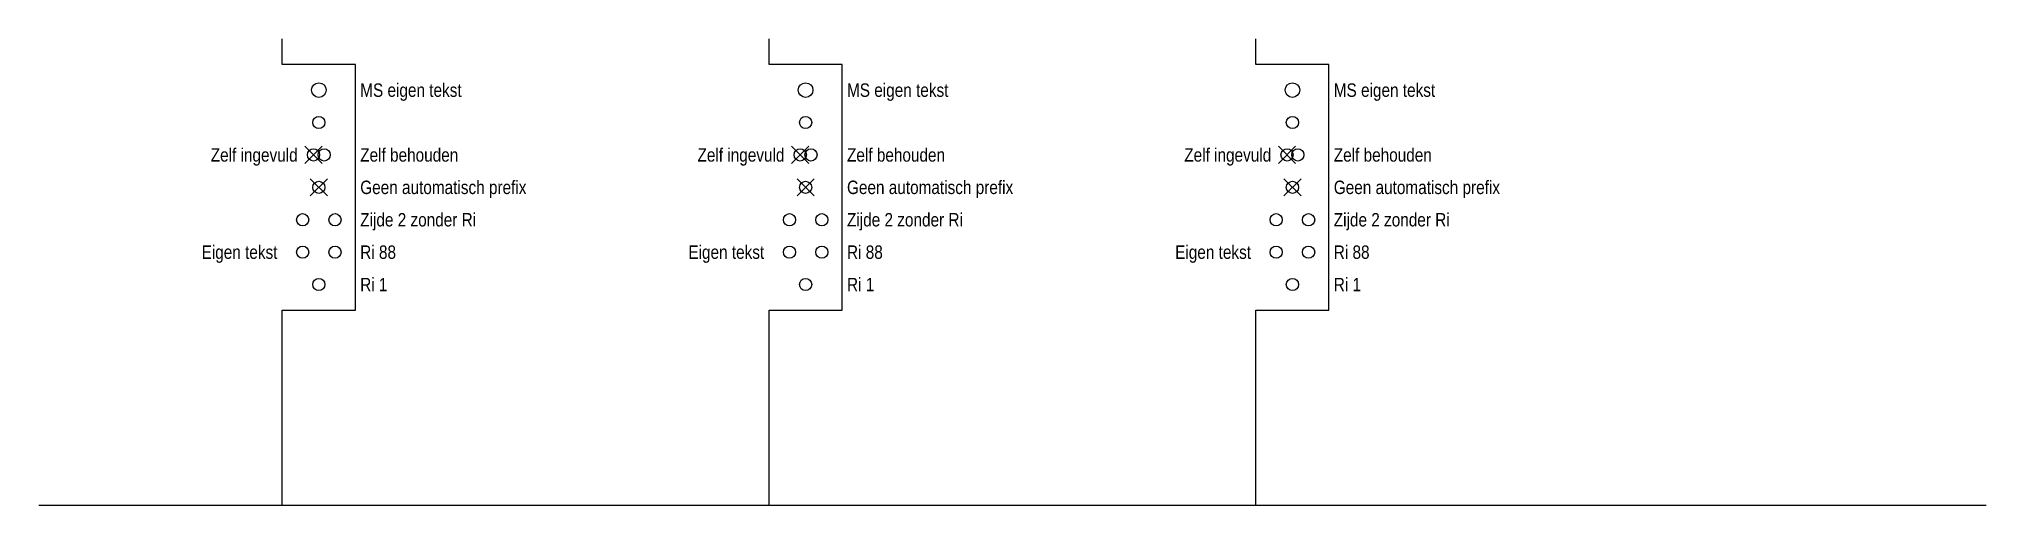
# Model space of a CAD drawing. Header units: millimetres. Extents: x 0 to 80, y 0 to 19.1.
import ezdxf
from ezdxf.enums import TextEntityAlignment as Align

# ---------------------------------------------------------------- set-up
doc = ezdxf.new("R2010")
doc.units = ezdxf.units.MM
doc.set_wipeout_variables(frame=1)
doc.linetypes.add('DASHDOT', pattern=[25.4, 12.7, -6.35, 0, -6.35])
doc.linetypes.add('DASHED', pattern=[19.05, 12.7, -6.35])
for name, color, linetype in [('01 - Bestaande kabel', 125, 'DASHED'), ('01-Te Rooien Kabel', 160, 'DASHDOT'), ('Aansluiting LS K01', 4, 'Continuous'), ('Aansluiting LS K05', 6, 'Continuous'), ('Aansluiting LS K10', 1, 'Continuous'), ('Aansluiting LS K12', 201, 'Continuous'), ('E_LV_CROSS_SECTION', 5, 'Continuous'), ('Mantelbuis', 6, 'Continuous')]:
    doc.layers.add(name, color=color, linetype=linetype)
doc.layers.add('MS Nieuw', color=18, linetype='Continuous', true_color=0x000000)
doc.styles.add('TECHBASE_ARIAL_NOVA_LIGHT', font='ArialNova-Light.ttf')

# ---------------------------------------------------------------- blocks, each defined once
blk = doc.blocks.new('KabelGeul_20261014_114327_5')
blk.add_wipeout([(0, -1.05), (0, 11.13), (3, 11.13), (3, -1.05)]).dxf.layer = 'E_LV_CROSS_SECTION'
at = {"layer": '01 - Bestaande kabel', "linetype": 'Continuous'}
for centre in [(1.5, 7.7), (1.72, 6.37)]:
    blk.add_circle(centre, 0.25, dxfattribs=at)
at = {"layer": '01-Te Rooien Kabel', "linetype": 'Continuous'}
blk.add_circle((1.5, 5.04), 0.25, dxfattribs=at)
at = {"layer": 'Aansluiting LS K01', "linetype": 'Continuous'}
blk.add_circle((1.5, 1.05), 0.25, dxfattribs=at)
at = {"layer": 'Aansluiting LS K10', "linetype": 'Continuous'}
for centre in [(0.835, 2.38), (2.165, 2.38)]:
    blk.add_circle(centre, 0.25, dxfattribs=at)
at = {"layer": 'Aansluiting LS K12', "linetype": 'Continuous'}
for centre in [(0.835, 3.71), (2.165, 3.71)]:
    blk.add_circle(centre, 0.25, dxfattribs=at)
at = {"layer": 'MS Nieuw', "linetype": 'Continuous'}
blk.add_circle((1.5, 9.03), 0.3, dxfattribs=at)
for points in [[(3, 8.355), (8.11, 8.355), (8.11, 9.705), (3, 9.705)], [(-3.553, 5.695), (0.83, 5.695), (0.83, 7.045), (-3.553, 7.045)], [(-0.85, 3.035), (0, 3.035), (0, 4.385), (-0.85, 4.385)], [(-0.155, -0.876), (0.845, -0.876), (0.845, -0.126), (-0.155, -0.126)]]:
    blk.add_wipeout(points).dxf.layer = 'E_LV_CROSS_SECTION'
at = {"layer": '01-Te Rooien Kabel', "linetype": 'DASHDOT'}
for p, q in [((0.926, 6.724), (1.634, 6.016)), ((0.926, 6.016), (1.634, 6.724)), ((1.146, 5.394), (1.854, 4.686)), ((1.146, 4.686), (1.854, 5.394))]:
    blk.add_line(p, q, dxfattribs=at)
at = {"layer": '01-Te Rooien Kabel', "linetype": 'Continuous'}
blk.add_circle((1.28, 6.37), 0.25, dxfattribs=at)
at = {"layer": '01-Te Rooien Kabel', "style": 'TECHBASE_ARIAL_NOVA_LIGHT'}
blk.add_attdef('KABEL_03', text='', height=0.55, dxfattribs=at).set_placement((0.63, 6.37), align=Align.MIDDLE_RIGHT)
at = {"layer": 'E_LV_CROSS_SECTION', "style": 'TECHBASE_ARIAL_NOVA_LIGHT', "flags": 3}
for tag, p in [('VOLG_01', (3.2, 9.03)), ('TBTYPE_01', (3.2, 9.03)), ('TWEEZIJDIG_01', (3.2, 9.03)), ('COMBI_01', (3.2, 9.03)), ('COMBI2_01', (3.2, 9.03)), ('DUBBEL_01', (3.2, 9.03)), ('DRIE_01', (3.2, 9.03)), ('DUBBEL2_01', (3.2, 9.03)), ('DRIE2_01', (3.2, 9.03)), ('MANTEL_01', (3.2, 9.03)), ('TB_CODESWAP', (0, 0))]:
    blk.add_attdef(tag, text='', height=0.1, dxfattribs=at).set_placement(p, align=Align.MIDDLE_LEFT)
at = {"layer": 'Mantelbuis', "style": 'TECHBASE_ARIAL_NOVA_LIGHT'}
blk.add_attdef('MANTEL_SPEC', text='', height=0.55, dxfattribs=at).set_placement((0.195, -0.501), align=Align.MIDDLE_LEFT)
for points in [[(3, 7.025), (3.85, 7.025), (3.85, 8.375), (3, 8.375)], [(-3.847, 1.705), (0, 1.705), (0, 3.055), (-3.847, 3.055)]]:
    blk.add_wipeout(points).dxf.layer = 'E_LV_CROSS_SECTION'
at = {"layer": 'Aansluiting LS K05', "style": 'TECHBASE_ARIAL_NOVA_LIGHT'}
blk.add_attdef('KABEL_01', text='', height=0.55, dxfattribs=at).set_placement((3.2, 9.03), align=Align.MIDDLE_LEFT)
at = {"layer": 'Aansluiting LS K10', "style": 'TECHBASE_ARIAL_NOVA_LIGHT'}
blk.add_attdef('KABEL_06', text='', height=0.55, dxfattribs=at).set_placement((-0.2, 2.38), align=Align.MIDDLE_RIGHT)
at = {"layer": 'Aansluiting LS K12', "style": 'TECHBASE_ARIAL_NOVA_LIGHT'}
blk.add_attdef('KABEL_05', text='', height=0.55, dxfattribs=at).set_placement((-0.2, 3.71), align=Align.MIDDLE_RIGHT)
at = {"layer": 'E_LV_CROSS_SECTION', "style": 'TECHBASE_ARIAL_NOVA_LIGHT', "flags": 3}
for tag in ['VOLG_02', 'TBTYPE_02', 'TWEEZIJDIG_02', 'COMBI_02', 'COMBI2_02', 'DUBBEL_02', 'DRIE_02', 'DUBBEL2_02', 'DRIE2_02', 'MANTEL_02']:
    blk.add_attdef(tag, text='', height=0.1, dxfattribs=at).set_placement((3.2, 7.7), align=Align.MIDDLE_LEFT)
blk.add_wipeout([(3, 5.695), (7.946, 5.695), (7.946, 7.045), (3, 7.045)]).dxf.layer = 'E_LV_CROSS_SECTION'
at = {"layer": '01 - Bestaande kabel', "style": 'TECHBASE_ARIAL_NOVA_LIGHT'}
blk.add_attdef('KABEL_02', text='', height=0.55, dxfattribs=at).set_placement((3.2, 7.7), align=Align.MIDDLE_LEFT)
at = {"layer": 'E_LV_CROSS_SECTION', "style": 'TECHBASE_ARIAL_NOVA_LIGHT', "flags": 3}
for tag in ['VOLG_03', 'TBTYPE_03', 'TWEEZIJDIG_03', 'COMBI_03', 'COMBI2_03', 'DUBBEL_03', 'DRIE_03', 'DUBBEL2_03', 'DRIE2_03', 'MANTEL_03']:
    blk.add_attdef(tag, text='', height=0.1, dxfattribs=at).set_placement((3.2, 6.37), align=Align.MIDDLE_LEFT)
blk.add_wipeout([(3, 4.365), (11.282, 4.365), (11.282, 5.715), (3, 5.715)]).dxf.layer = 'E_LV_CROSS_SECTION'
at = {"layer": '01 - Bestaande kabel', "style": 'TECHBASE_ARIAL_NOVA_LIGHT'}
blk.add_attdef('BESTAAND_03', text='', height=0.55, dxfattribs=at).set_placement((3.2, 6.37), align=Align.MIDDLE_LEFT)
at = {"layer": 'E_LV_CROSS_SECTION', "style": 'TECHBASE_ARIAL_NOVA_LIGHT', "flags": 3}
for tag in ['VOLG_04', 'TBTYPE_04', 'TWEEZIJDIG_04', 'COMBI_04', 'COMBI2_04', 'DUBBEL_04', 'DRIE_04', 'DUBBEL2_04', 'DRIE2_04', 'MANTEL_04']:
    blk.add_attdef(tag, text='', height=0.1, dxfattribs=at).set_placement((3.2, 5.04), align=Align.MIDDLE_LEFT)
blk.add_wipeout([(3, 3.035), (8.751, 3.035), (8.751, 4.385), (3, 4.385)]).dxf.layer = 'E_LV_CROSS_SECTION'
at = {"layer": '01-Te Rooien Kabel', "style": 'TECHBASE_ARIAL_NOVA_LIGHT'}
blk.add_attdef('KABEL_04', text='', height=0.55, dxfattribs=at).set_placement((3.2, 5.04), align=Align.MIDDLE_LEFT)
at = {"layer": 'E_LV_CROSS_SECTION', "style": 'TECHBASE_ARIAL_NOVA_LIGHT', "flags": 3}
for tag in ['VOLG_05', 'TBTYPE_05', 'TWEEZIJDIG_05', 'COMBI_05', 'COMBI2_05', 'DUBBEL_05', 'DRIE_05', 'DUBBEL2_05', 'DRIE2_05', 'MANTEL_05']:
    blk.add_attdef(tag, text='', height=0.1, dxfattribs=at).set_placement((3.2, 3.71), align=Align.MIDDLE_LEFT)
blk.add_wipeout([(3, 1.705), (4.893, 1.705), (4.893, 3.055), (3, 3.055)]).dxf.layer = 'E_LV_CROSS_SECTION'
at = {"layer": 'Aansluiting LS K12', "style": 'TECHBASE_ARIAL_NOVA_LIGHT'}
blk.add_attdef('ZIJDE2_05', text='', height=0.55, dxfattribs=at).set_placement((3.2, 3.71), align=Align.MIDDLE_LEFT)
at = {"layer": 'E_LV_CROSS_SECTION', "style": 'TECHBASE_ARIAL_NOVA_LIGHT', "flags": 3}
for tag in ['VOLG_06', 'TBTYPE_06', 'TWEEZIJDIG_06', 'COMBI_06', 'COMBI2_06', 'DUBBEL_06', 'DRIE_06', 'DUBBEL2_06', 'DRIE2_06', 'MANTEL_06']:
    blk.add_attdef(tag, text='', height=0.1, dxfattribs=at).set_placement((3.2, 2.38), align=Align.MIDDLE_LEFT)
blk.add_wipeout([(3, 0.375), (4.349, 0.375), (4.349, 1.725), (3, 1.725)]).dxf.layer = 'E_LV_CROSS_SECTION'
at = {"layer": 'E_LV_CROSS_SECTION'}
blk.add_lwpolyline([(0, -8), (0, 0), (3, 0), (3, 10.08), (0, 10.08), (0, 11.13)], dxfattribs=at)
at = {"layer": 'Aansluiting LS K01', "style": 'TECHBASE_ARIAL_NOVA_LIGHT'}
blk.add_attdef('KABEL_07', text='', height=0.55, dxfattribs=at).set_placement((3.2, 1.05), align=Align.MIDDLE_LEFT)
at = {"layer": 'Aansluiting LS K10', "style": 'TECHBASE_ARIAL_NOVA_LIGHT'}
blk.add_attdef('ZIJDE2_06', text='', height=0.55, dxfattribs=at).set_placement((3.2, 2.38), align=Align.MIDDLE_LEFT)
at = {"layer": 'E_LV_CROSS_SECTION', "style": 'TECHBASE_ARIAL_NOVA_LIGHT', "flags": 3}
for tag in ['VOLG_07', 'TBTYPE_07', 'TWEEZIJDIG_07', 'COMBI_07', 'COMBI2_07', 'DUBBEL_07', 'DRIE_07', 'DUBBEL2_07', 'DRIE2_07', 'MANTEL_07']:
    blk.add_attdef(tag, text='', height=0.1, dxfattribs=at).set_placement((3.2, 1.05), align=Align.MIDDLE_LEFT)
blk = doc.blocks.new('KabelGeul_20261014_114326_2')
blk.add_wipeout([(0, -1.05), (0, 11.13), (3, 11.13), (3, -1.05)]).dxf.layer = 'E_LV_CROSS_SECTION'
at = {"layer": '01 - Bestaande kabel', "linetype": 'Continuous'}
for centre in [(1.5, 7.7), (1.72, 6.37)]:
    blk.add_circle(centre, 0.25, dxfattribs=at)
at = {"layer": '01-Te Rooien Kabel', "linetype": 'Continuous'}
blk.add_circle((1.5, 5.04), 0.25, dxfattribs=at)
at = {"layer": 'Aansluiting LS K01', "linetype": 'Continuous'}
blk.add_circle((1.5, 1.05), 0.25, dxfattribs=at)
at = {"layer": 'Aansluiting LS K10', "linetype": 'Continuous'}
for centre in [(0.835, 2.38), (2.165, 2.38)]:
    blk.add_circle(centre, 0.25, dxfattribs=at)
at = {"layer": 'Aansluiting LS K12', "linetype": 'Continuous'}
for centre in [(0.835, 3.71), (2.165, 3.71)]:
    blk.add_circle(centre, 0.25, dxfattribs=at)
at = {"layer": 'MS Nieuw', "linetype": 'Continuous'}
blk.add_circle((1.5, 9.03), 0.3, dxfattribs=at)
for points in [[(3, 8.355), (8.11, 8.355), (8.11, 9.705), (3, 9.705)], [(-3.553, 5.695), (0.83, 5.695), (0.83, 7.045), (-3.553, 7.045)], [(-0.85, 3.035), (0, 3.035), (0, 4.385), (-0.85, 4.385)], [(-0.155, -0.876), (0.845, -0.876), (0.845, -0.126), (-0.155, -0.126)]]:
    blk.add_wipeout(points).dxf.layer = 'E_LV_CROSS_SECTION'
at = {"layer": '01-Te Rooien Kabel', "linetype": 'DASHDOT'}
for p, q in [((0.926, 6.724), (1.634, 6.016)), ((0.926, 6.016), (1.634, 6.724)), ((1.146, 5.394), (1.854, 4.686)), ((1.146, 4.686), (1.854, 5.394))]:
    blk.add_line(p, q, dxfattribs=at)
at = {"layer": '01-Te Rooien Kabel', "linetype": 'Continuous'}
blk.add_circle((1.28, 6.37), 0.25, dxfattribs=at)
at = {"layer": '01-Te Rooien Kabel', "style": 'TECHBASE_ARIAL_NOVA_LIGHT'}
blk.add_attdef('KABEL_03', text='', height=0.55, dxfattribs=at).set_placement((0.63, 6.37), align=Align.MIDDLE_RIGHT)
at = {"layer": 'E_LV_CROSS_SECTION', "style": 'TECHBASE_ARIAL_NOVA_LIGHT', "flags": 3}
for tag, p in [('VOLG_01', (3.2, 9.03)), ('TBTYPE_01', (3.2, 9.03)), ('TWEEZIJDIG_01', (3.2, 9.03)), ('COMBI_01', (3.2, 9.03)), ('COMBI2_01', (3.2, 9.03)), ('DUBBEL_01', (3.2, 9.03)), ('DRIE_01', (3.2, 9.03)), ('DUBBEL2_01', (3.2, 9.03)), ('DRIE2_01', (3.2, 9.03)), ('MANTEL_01', (3.2, 9.03)), ('TB_CODESWAP', (0, 0))]:
    blk.add_attdef(tag, text='', height=0.1, dxfattribs=at).set_placement(p, align=Align.MIDDLE_LEFT)
at = {"layer": 'Mantelbuis', "style": 'TECHBASE_ARIAL_NOVA_LIGHT'}
blk.add_attdef('MANTEL_SPEC', text='', height=0.55, dxfattribs=at).set_placement((0.195, -0.501), align=Align.MIDDLE_LEFT)
for points in [[(3, 7.025), (3.85, 7.025), (3.85, 8.375), (3, 8.375)], [(-3.847, 1.705), (0, 1.705), (0, 3.055), (-3.847, 3.055)]]:
    blk.add_wipeout(points).dxf.layer = 'E_LV_CROSS_SECTION'
at = {"layer": 'Aansluiting LS K05', "style": 'TECHBASE_ARIAL_NOVA_LIGHT'}
blk.add_attdef('KABEL_01', text='', height=0.55, dxfattribs=at).set_placement((3.2, 9.03), align=Align.MIDDLE_LEFT)
at = {"layer": 'Aansluiting LS K10', "style": 'TECHBASE_ARIAL_NOVA_LIGHT'}
blk.add_attdef('KABEL_06', text='', height=0.55, dxfattribs=at).set_placement((-0.2, 2.38), align=Align.MIDDLE_RIGHT)
at = {"layer": 'Aansluiting LS K12', "style": 'TECHBASE_ARIAL_NOVA_LIGHT'}
blk.add_attdef('KABEL_05', text='', height=0.55, dxfattribs=at).set_placement((-0.2, 3.71), align=Align.MIDDLE_RIGHT)
at = {"layer": 'E_LV_CROSS_SECTION', "style": 'TECHBASE_ARIAL_NOVA_LIGHT', "flags": 3}
for tag in ['VOLG_02', 'TBTYPE_02', 'TWEEZIJDIG_02', 'COMBI_02', 'COMBI2_02', 'DUBBEL_02', 'DRIE_02', 'DUBBEL2_02', 'DRIE2_02', 'MANTEL_02']:
    blk.add_attdef(tag, text='', height=0.1, dxfattribs=at).set_placement((3.2, 7.7), align=Align.MIDDLE_LEFT)
blk.add_wipeout([(3, 5.695), (7.946, 5.695), (7.946, 7.045), (3, 7.045)]).dxf.layer = 'E_LV_CROSS_SECTION'
at = {"layer": '01 - Bestaande kabel', "style": 'TECHBASE_ARIAL_NOVA_LIGHT'}
blk.add_attdef('KABEL_02', text='', height=0.55, dxfattribs=at).set_placement((3.2, 7.7), align=Align.MIDDLE_LEFT)
at = {"layer": 'E_LV_CROSS_SECTION', "style": 'TECHBASE_ARIAL_NOVA_LIGHT', "flags": 3}
for tag in ['VOLG_03', 'TBTYPE_03', 'TWEEZIJDIG_03', 'COMBI_03', 'COMBI2_03', 'DUBBEL_03', 'DRIE_03', 'DUBBEL2_03', 'DRIE2_03', 'MANTEL_03']:
    blk.add_attdef(tag, text='', height=0.1, dxfattribs=at).set_placement((3.2, 6.37), align=Align.MIDDLE_LEFT)
blk.add_wipeout([(3, 4.365), (11.282, 4.365), (11.282, 5.715), (3, 5.715)]).dxf.layer = 'E_LV_CROSS_SECTION'
at = {"layer": '01 - Bestaande kabel', "style": 'TECHBASE_ARIAL_NOVA_LIGHT'}
blk.add_attdef('BESTAAND_03', text='', height=0.55, dxfattribs=at).set_placement((3.2, 6.37), align=Align.MIDDLE_LEFT)
at = {"layer": 'E_LV_CROSS_SECTION', "style": 'TECHBASE_ARIAL_NOVA_LIGHT', "flags": 3}
for tag in ['VOLG_04', 'TBTYPE_04', 'TWEEZIJDIG_04', 'COMBI_04', 'COMBI2_04', 'DUBBEL_04', 'DRIE_04', 'DUBBEL2_04', 'DRIE2_04', 'MANTEL_04']:
    blk.add_attdef(tag, text='', height=0.1, dxfattribs=at).set_placement((3.2, 5.04), align=Align.MIDDLE_LEFT)
blk.add_wipeout([(3, 3.035), (8.751, 3.035), (8.751, 4.385), (3, 4.385)]).dxf.layer = 'E_LV_CROSS_SECTION'
at = {"layer": '01-Te Rooien Kabel', "style": 'TECHBASE_ARIAL_NOVA_LIGHT'}
blk.add_attdef('KABEL_04', text='', height=0.55, dxfattribs=at).set_placement((3.2, 5.04), align=Align.MIDDLE_LEFT)
at = {"layer": 'E_LV_CROSS_SECTION', "style": 'TECHBASE_ARIAL_NOVA_LIGHT', "flags": 3}
for tag in ['VOLG_05', 'TBTYPE_05', 'TWEEZIJDIG_05', 'COMBI_05', 'COMBI2_05', 'DUBBEL_05', 'DRIE_05', 'DUBBEL2_05', 'DRIE2_05', 'MANTEL_05']:
    blk.add_attdef(tag, text='', height=0.1, dxfattribs=at).set_placement((3.2, 3.71), align=Align.MIDDLE_LEFT)
blk.add_wipeout([(3, 1.705), (4.893, 1.705), (4.893, 3.055), (3, 3.055)]).dxf.layer = 'E_LV_CROSS_SECTION'
at = {"layer": 'Aansluiting LS K12', "style": 'TECHBASE_ARIAL_NOVA_LIGHT'}
blk.add_attdef('ZIJDE2_05', text='', height=0.55, dxfattribs=at).set_placement((3.2, 3.71), align=Align.MIDDLE_LEFT)
at = {"layer": 'E_LV_CROSS_SECTION', "style": 'TECHBASE_ARIAL_NOVA_LIGHT', "flags": 3}
for tag in ['VOLG_06', 'TBTYPE_06', 'TWEEZIJDIG_06', 'COMBI_06', 'COMBI2_06', 'DUBBEL_06', 'DRIE_06', 'DUBBEL2_06', 'DRIE2_06', 'MANTEL_06']:
    blk.add_attdef(tag, text='', height=0.1, dxfattribs=at).set_placement((3.2, 2.38), align=Align.MIDDLE_LEFT)
blk.add_wipeout([(3, 0.375), (4.349, 0.375), (4.349, 1.725), (3, 1.725)]).dxf.layer = 'E_LV_CROSS_SECTION'
at = {"layer": 'E_LV_CROSS_SECTION'}
blk.add_lwpolyline([(0, -8), (0, 0), (3, 0), (3, 10.08), (0, 10.08), (0, 11.13)], dxfattribs=at)
at = {"layer": 'Aansluiting LS K01', "style": 'TECHBASE_ARIAL_NOVA_LIGHT'}
blk.add_attdef('KABEL_07', text='', height=0.55, dxfattribs=at).set_placement((3.2, 1.05), align=Align.MIDDLE_LEFT)
at = {"layer": 'Aansluiting LS K10', "style": 'TECHBASE_ARIAL_NOVA_LIGHT'}
blk.add_attdef('ZIJDE2_06', text='', height=0.55, dxfattribs=at).set_placement((3.2, 2.38), align=Align.MIDDLE_LEFT)
at = {"layer": 'E_LV_CROSS_SECTION', "style": 'TECHBASE_ARIAL_NOVA_LIGHT', "flags": 3}
for tag in ['VOLG_07', 'TBTYPE_07', 'TWEEZIJDIG_07', 'COMBI_07', 'COMBI2_07', 'DUBBEL_07', 'DRIE_07', 'DUBBEL2_07', 'DRIE2_07', 'MANTEL_07']:
    blk.add_attdef(tag, text='', height=0.1, dxfattribs=at).set_placement((3.2, 1.05), align=Align.MIDDLE_LEFT)
blk = doc.blocks.new('KabelGeul_20261014_114326_3')
blk.add_wipeout([(0, -1.05), (0, 11.13), (3, 11.13), (3, -1.05)]).dxf.layer = 'E_LV_CROSS_SECTION'
at = {"layer": '01 - Bestaande kabel', "linetype": 'Continuous'}
for centre in [(1.5, 7.7), (1.72, 6.37)]:
    blk.add_circle(centre, 0.25, dxfattribs=at)
at = {"layer": '01-Te Rooien Kabel', "linetype": 'Continuous'}
blk.add_circle((1.5, 5.04), 0.25, dxfattribs=at)
at = {"layer": 'Aansluiting LS K01', "linetype": 'Continuous'}
blk.add_circle((1.5, 1.05), 0.25, dxfattribs=at)
at = {"layer": 'Aansluiting LS K10', "linetype": 'Continuous'}
for centre in [(0.835, 2.38), (2.165, 2.38)]:
    blk.add_circle(centre, 0.25, dxfattribs=at)
at = {"layer": 'Aansluiting LS K12', "linetype": 'Continuous'}
for centre in [(0.835, 3.71), (2.165, 3.71)]:
    blk.add_circle(centre, 0.25, dxfattribs=at)
at = {"layer": 'MS Nieuw', "linetype": 'Continuous'}
blk.add_circle((1.5, 9.03), 0.3, dxfattribs=at)
for points in [[(3, 8.355), (8.11, 8.355), (8.11, 9.705), (3, 9.705)], [(-3.553, 5.695), (0.83, 5.695), (0.83, 7.045), (-3.553, 7.045)], [(-0.85, 3.035), (0, 3.035), (0, 4.385), (-0.85, 4.385)], [(-0.155, -0.876), (0.845, -0.876), (0.845, -0.126), (-0.155, -0.126)]]:
    blk.add_wipeout(points).dxf.layer = 'E_LV_CROSS_SECTION'
at = {"layer": '01-Te Rooien Kabel', "linetype": 'DASHDOT'}
for p, q in [((0.926, 6.724), (1.634, 6.016)), ((0.926, 6.016), (1.634, 6.724)), ((1.146, 5.394), (1.854, 4.686)), ((1.146, 4.686), (1.854, 5.394))]:
    blk.add_line(p, q, dxfattribs=at)
at = {"layer": '01-Te Rooien Kabel', "linetype": 'Continuous'}
blk.add_circle((1.28, 6.37), 0.25, dxfattribs=at)
at = {"layer": '01-Te Rooien Kabel', "style": 'TECHBASE_ARIAL_NOVA_LIGHT'}
blk.add_attdef('KABEL_03', text='', height=0.55, dxfattribs=at).set_placement((0.63, 6.37), align=Align.MIDDLE_RIGHT)
at = {"layer": 'E_LV_CROSS_SECTION', "style": 'TECHBASE_ARIAL_NOVA_LIGHT', "flags": 3}
for tag, p in [('VOLG_01', (3.2, 9.03)), ('TBTYPE_01', (3.2, 9.03)), ('TWEEZIJDIG_01', (3.2, 9.03)), ('COMBI_01', (3.2, 9.03)), ('COMBI2_01', (3.2, 9.03)), ('DUBBEL_01', (3.2, 9.03)), ('DRIE_01', (3.2, 9.03)), ('DUBBEL2_01', (3.2, 9.03)), ('DRIE2_01', (3.2, 9.03)), ('MANTEL_01', (3.2, 9.03)), ('TB_CODESWAP', (0, 0))]:
    blk.add_attdef(tag, text='', height=0.1, dxfattribs=at).set_placement(p, align=Align.MIDDLE_LEFT)
at = {"layer": 'Mantelbuis', "style": 'TECHBASE_ARIAL_NOVA_LIGHT'}
blk.add_attdef('MANTEL_SPEC', text='', height=0.55, dxfattribs=at).set_placement((0.195, -0.501), align=Align.MIDDLE_LEFT)
for points in [[(3, 7.025), (3.85, 7.025), (3.85, 8.375), (3, 8.375)], [(-3.847, 1.705), (0, 1.705), (0, 3.055), (-3.847, 3.055)]]:
    blk.add_wipeout(points).dxf.layer = 'E_LV_CROSS_SECTION'
at = {"layer": 'Aansluiting LS K05', "style": 'TECHBASE_ARIAL_NOVA_LIGHT'}
blk.add_attdef('KABEL_01', text='', height=0.55, dxfattribs=at).set_placement((3.2, 9.03), align=Align.MIDDLE_LEFT)
at = {"layer": 'Aansluiting LS K10', "style": 'TECHBASE_ARIAL_NOVA_LIGHT'}
blk.add_attdef('KABEL_06', text='', height=0.55, dxfattribs=at).set_placement((-0.2, 2.38), align=Align.MIDDLE_RIGHT)
at = {"layer": 'Aansluiting LS K12', "style": 'TECHBASE_ARIAL_NOVA_LIGHT'}
blk.add_attdef('KABEL_05', text='', height=0.55, dxfattribs=at).set_placement((-0.2, 3.71), align=Align.MIDDLE_RIGHT)
at = {"layer": 'E_LV_CROSS_SECTION', "style": 'TECHBASE_ARIAL_NOVA_LIGHT', "flags": 3}
for tag in ['VOLG_02', 'TBTYPE_02', 'TWEEZIJDIG_02', 'COMBI_02', 'COMBI2_02', 'DUBBEL_02', 'DRIE_02', 'DUBBEL2_02', 'DRIE2_02', 'MANTEL_02']:
    blk.add_attdef(tag, text='', height=0.1, dxfattribs=at).set_placement((3.2, 7.7), align=Align.MIDDLE_LEFT)
blk.add_wipeout([(3, 5.695), (7.946, 5.695), (7.946, 7.045), (3, 7.045)]).dxf.layer = 'E_LV_CROSS_SECTION'
at = {"layer": '01 - Bestaande kabel', "style": 'TECHBASE_ARIAL_NOVA_LIGHT'}
blk.add_attdef('KABEL_02', text='', height=0.55, dxfattribs=at).set_placement((3.2, 7.7), align=Align.MIDDLE_LEFT)
at = {"layer": 'E_LV_CROSS_SECTION', "style": 'TECHBASE_ARIAL_NOVA_LIGHT', "flags": 3}
for tag in ['VOLG_03', 'TBTYPE_03', 'TWEEZIJDIG_03', 'COMBI_03', 'COMBI2_03', 'DUBBEL_03', 'DRIE_03', 'DUBBEL2_03', 'DRIE2_03', 'MANTEL_03']:
    blk.add_attdef(tag, text='', height=0.1, dxfattribs=at).set_placement((3.2, 6.37), align=Align.MIDDLE_LEFT)
blk.add_wipeout([(3, 4.365), (11.282, 4.365), (11.282, 5.715), (3, 5.715)]).dxf.layer = 'E_LV_CROSS_SECTION'
at = {"layer": '01 - Bestaande kabel', "style": 'TECHBASE_ARIAL_NOVA_LIGHT'}
blk.add_attdef('BESTAAND_03', text='', height=0.55, dxfattribs=at).set_placement((3.2, 6.37), align=Align.MIDDLE_LEFT)
at = {"layer": 'E_LV_CROSS_SECTION', "style": 'TECHBASE_ARIAL_NOVA_LIGHT', "flags": 3}
for tag in ['VOLG_04', 'TBTYPE_04', 'TWEEZIJDIG_04', 'COMBI_04', 'COMBI2_04', 'DUBBEL_04', 'DRIE_04', 'DUBBEL2_04', 'DRIE2_04', 'MANTEL_04']:
    blk.add_attdef(tag, text='', height=0.1, dxfattribs=at).set_placement((3.2, 5.04), align=Align.MIDDLE_LEFT)
blk.add_wipeout([(3, 3.035), (8.751, 3.035), (8.751, 4.385), (3, 4.385)]).dxf.layer = 'E_LV_CROSS_SECTION'
at = {"layer": '01-Te Rooien Kabel', "style": 'TECHBASE_ARIAL_NOVA_LIGHT'}
blk.add_attdef('KABEL_04', text='', height=0.55, dxfattribs=at).set_placement((3.2, 5.04), align=Align.MIDDLE_LEFT)
at = {"layer": 'E_LV_CROSS_SECTION', "style": 'TECHBASE_ARIAL_NOVA_LIGHT', "flags": 3}
for tag in ['VOLG_05', 'TBTYPE_05', 'TWEEZIJDIG_05', 'COMBI_05', 'COMBI2_05', 'DUBBEL_05', 'DRIE_05', 'DUBBEL2_05', 'DRIE2_05', 'MANTEL_05']:
    blk.add_attdef(tag, text='', height=0.1, dxfattribs=at).set_placement((3.2, 3.71), align=Align.MIDDLE_LEFT)
blk.add_wipeout([(3, 1.705), (4.893, 1.705), (4.893, 3.055), (3, 3.055)]).dxf.layer = 'E_LV_CROSS_SECTION'
at = {"layer": 'Aansluiting LS K12', "style": 'TECHBASE_ARIAL_NOVA_LIGHT'}
blk.add_attdef('ZIJDE2_05', text='', height=0.55, dxfattribs=at).set_placement((3.2, 3.71), align=Align.MIDDLE_LEFT)
at = {"layer": 'E_LV_CROSS_SECTION', "style": 'TECHBASE_ARIAL_NOVA_LIGHT', "flags": 3}
for tag in ['VOLG_06', 'TBTYPE_06', 'TWEEZIJDIG_06', 'COMBI_06', 'COMBI2_06', 'DUBBEL_06', 'DRIE_06', 'DUBBEL2_06', 'DRIE2_06', 'MANTEL_06']:
    blk.add_attdef(tag, text='', height=0.1, dxfattribs=at).set_placement((3.2, 2.38), align=Align.MIDDLE_LEFT)
blk.add_wipeout([(3, 0.375), (4.349, 0.375), (4.349, 1.725), (3, 1.725)]).dxf.layer = 'E_LV_CROSS_SECTION'
at = {"layer": 'E_LV_CROSS_SECTION'}
blk.add_lwpolyline([(0, -8), (0, 0), (3, 0), (3, 10.08), (0, 10.08), (0, 11.13)], dxfattribs=at)
at = {"layer": 'Aansluiting LS K01', "style": 'TECHBASE_ARIAL_NOVA_LIGHT'}
blk.add_attdef('KABEL_07', text='', height=0.55, dxfattribs=at).set_placement((3.2, 1.05), align=Align.MIDDLE_LEFT)
at = {"layer": 'Aansluiting LS K10', "style": 'TECHBASE_ARIAL_NOVA_LIGHT'}
blk.add_attdef('ZIJDE2_06', text='', height=0.55, dxfattribs=at).set_placement((3.2, 2.38), align=Align.MIDDLE_LEFT)
at = {"layer": 'E_LV_CROSS_SECTION', "style": 'TECHBASE_ARIAL_NOVA_LIGHT', "flags": 3}
for tag in ['VOLG_07', 'TBTYPE_07', 'TWEEZIJDIG_07', 'COMBI_07', 'COMBI2_07', 'DUBBEL_07', 'DRIE_07', 'DUBBEL2_07', 'DRIE2_07', 'MANTEL_07']:
    blk.add_attdef(tag, text='', height=0.1, dxfattribs=at).set_placement((3.2, 1.05), align=Align.MIDDLE_LEFT)

msp = doc.modelspace()

# ---------------------------------------------------------------- linework, layer by layer
msp.add_line((0, 0), (80, 0))

# ---------------------------------------------------------------- next in the draw order: block references
for name, p in [('KabelGeul_20261014_114327_5', (10, 8)), ('KabelGeul_20261014_114326_2', (30, 8)), ('KabelGeul_20261014_114326_3', (50, 8))]:
    msp.add_blockref(name, p).add_auto_attribs({'KABEL_01': 'MS eigen tekst', 'KABEL_03': 'Zelf ingevuld', 'BESTAAND_03': 'Zelf behouden', 'KABEL_04': 'Geen automatisch prefix', 'ZIJDE2_05': 'Zijde 2 zonder Ri', 'KABEL_06': 'Eigen tekst', 'ZIJDE2_06': 'Ri 88', 'KABEL_07': 'Ri 1'})

doc.saveas('drawing.dxf')
